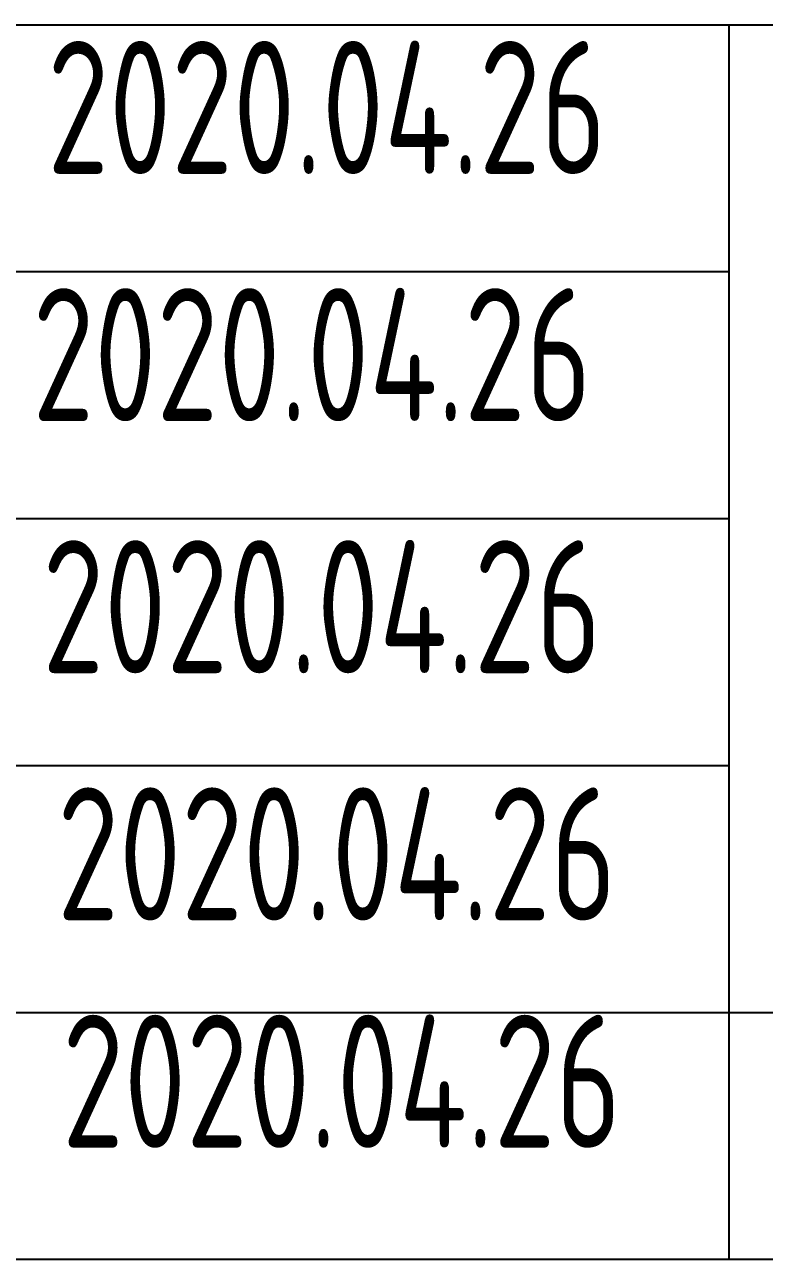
# Model space of a CAD drawing. Extents: x 5211311 to 5622788, y -441754 to -251897.
# Drawn here: x 5582271 to 5584218, y -422514 to -419264 of the extents above; entities that cross this region are included whole.
import ezdxf
from ezdxf.enums import TextEntityAlignment as Align

# ---------------------------------------------------------------- set-up
doc = ezdxf.new("R2010")
doc.units = 0
doc.header["$LTSCALE"] = 1000
doc.header["$MEASUREMENT"] = 0
doc.layers.get('0').update_dxf_attribs({"linetype": 'CONTINUOUS'})
doc.styles.add('sceie', font='sceie.shx', dxfattribs={"width": 0.7, "bigfont": 'sceic.shx'})

# ---------------------------------------------------------------- blocks, each defined once
blk = doc.blocks.new('签名')
at = {"style": 'sceie', "width": 0.8}
for p in [(5486670.1, -514111), (5486631, -514761.6), (5486657.1, -515425.2), (5486696.1, -516075.8), (5486709.1, -516674.4)]:
    blk.add_attdef('2020.4.26', text='', height=350, dxfattribs=at).set_placement(p, align=Align.MIDDLE)

msp = doc.modelspace()

# ---------------------------------------------------------------- linework, layer by layer
for p, q in [((5578625.5, -419264), (5596625.5, -419264)), ((5584125.5, -422514), (5584125.5, -419264)), ((5578625.5, -419914), (5584125.5, -419914)), ((5578625.5, -420564), (5584125.5, -420564)), ((5578625.5, -421214), (5584125.5, -421214)), ((5578625.5, -421864), (5596625.5, -421864)), ((5578625.5, -422514), (5596625.5, -422514))]:
    msp.add_line(p, q)

# ---------------------------------------------------------------- block references
at = {"color": 0}
ref = msp.add_blockref('签名', (96396.4, 94629.5), dxfattribs=at)
ref.add_attrib('2020.4.26', '2020.04.26', dxfattribs={"height": 350, "style": 'sceie', "width": 0.8}).set_placement((5583105.5, -422044.8), align=Align.MIDDLE)
ref.add_attrib('2020.4.26', '2020.04.26', dxfattribs={"height": 350, "style": 'sceie', "width": 0.8}).set_placement((5583092.5, -421446.3), align=Align.MIDDLE)
ref.add_attrib('2020.4.26', '2020.04.26', dxfattribs={"height": 350, "style": 'sceie', "width": 0.8}).set_placement((5583053.4, -420795.7), align=Align.MIDDLE)
ref.add_attrib('2020.4.26', '2020.04.26', dxfattribs={"height": 350, "style": 'sceie', "width": 0.8}).set_placement((5583027.4, -420132.1), align=Align.MIDDLE)
ref.add_attrib('2020.4.26', '2020.04.26', dxfattribs={"height": 350, "style": 'sceie', "width": 0.8}).set_placement((5583066.4, -419481.4), align=Align.MIDDLE)

doc.saveas('drawing.dxf')
